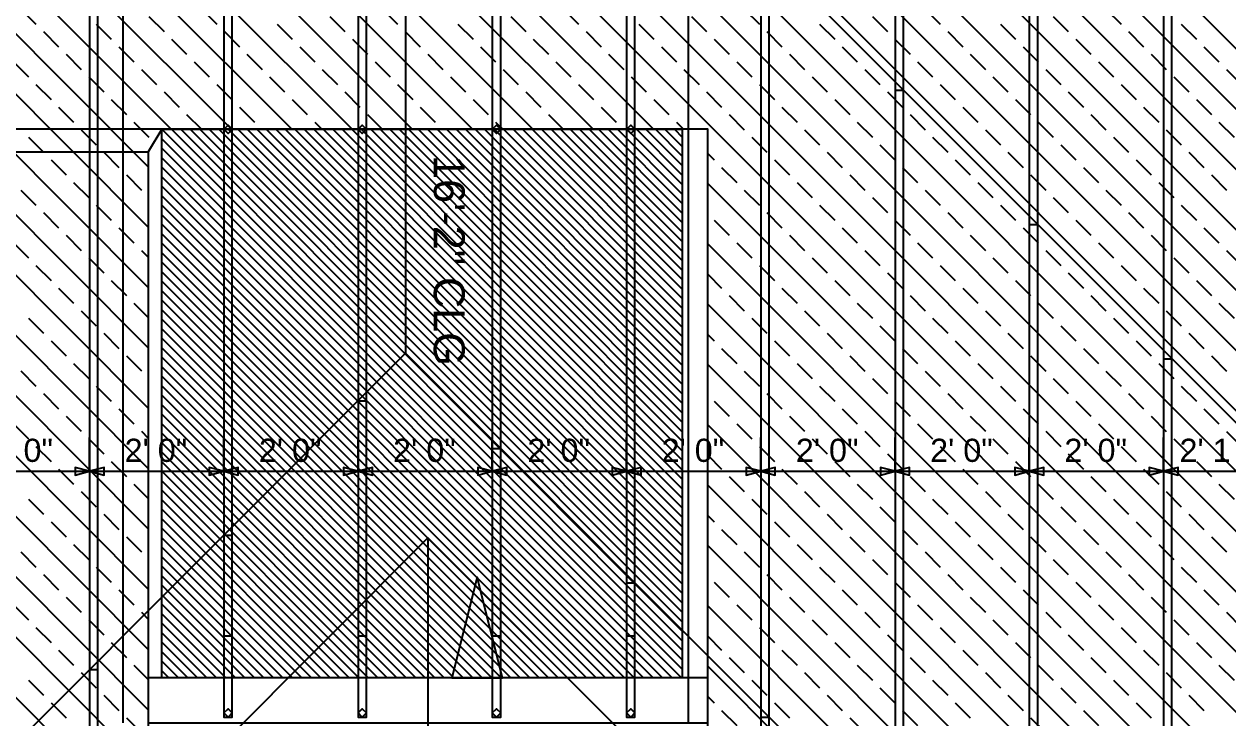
# Model space of a CAD drawing. Header units: inches. Extents: x -25328 to 8149, y -5530 to 4336.
# Drawn here: x 1346.8 to 1562.1, y 2677.9 to 2801.9 of the extents above; entities that cross this region are included whole.
import ezdxf

# ---------------------------------------------------------------- set-up
doc = ezdxf.new("R2010")
doc.units = ezdxf.units.IN
doc.header["$LTSCALE"] = 16
doc.header["$MEASUREMENT"] = 0
doc.layers.get('0').update_dxf_attribs({"linetype": 'CONTINUOUS'})
for name, color, linetype in [('1st_Floor_Objects_Dimensions', 7, 'CONTINUOUS'), ('1st_Floor_Objects_Non-Associativ', 7, 'CONTINUOUS'), ('1st_Floor_Objects_Planes', 7, 'CONTINUOUS'), ('1st_Floor_Objects_Roof_Framing', 40, 'CONTINUOUS'), ('1st_Floor_Objects_Roof_Truss', 40, 'CONTINUOUS'), ('1st_Floor_Objects_Walls', 7, 'CONTINUOUS')]:
    doc.layers.add(name, color=color, linetype=linetype)
doc.styles.add('ARIAL', font='arial.ttf', dxfattribs={"height": 13.333333})

msp = doc.modelspace()

# ---------------------------------------------------------------- linework, layer by layer
at = {"layer": '1st_Floor_Objects_Dimensions', "color": 7}
for p, q in [((1358.55624095, 2722.00337725), (1358.55624095, 2728.00337725)), ((1358.55624095, 2722.00337725), (1358.55624095, 2728.00337725)), ((1382.55624095, 2722.00337725), (1382.55624095, 2728.00337725)), ((1382.55624095, 2722.00337725), (1382.55624095, 2728.00337725)), ((1406.55624095, 2722.00337725), (1406.55624095, 2728.00337725)), ((1406.55624095, 2722.00337725), (1406.55624095, 2728.00337725)), ((1430.55624095, 2722.00337725), (1430.55624095, 2728.00337725)), ((1430.55624095, 2722.00337725), (1430.55624095, 2728.00337725)), ((1454.55624095, 2722.00337725), (1454.55624095, 2728.00337725)), ((1454.55624095, 2722.00337725), (1454.55624095, 2728.00337725)), ((1478.55624095, 2722.00337725), (1478.55624095, 2728.00337725)), ((1478.55624095, 2722.00337725), (1478.55624095, 2728.00337725)), ((1502.55624095, 2722.00337725), (1502.55624095, 2728.00337725)), ((1502.55624095, 2722.00337725), (1502.55624095, 2728.00337725)), ((1526.55624095, 2722.00337725), (1526.55624095, 2728.00337725)), ((1526.55624095, 2722.00337725), (1526.55624095, 2728.00337725)), ((1550.55626384, 2722.00337725), (1550.55626384, 2728.00337725)), ((1550.55626384, 2722.00337725), (1550.55626384, 2728.00337725)), ((1334.55619517, 2722.00337725), (1358.55624095, 2722.00337725)), ((1358.55624095, 2722.00337725), (1358.55624095, 2716.00337725)), ((1358.55624095, 2722.00337725), (1358.55624095, 2716.00337725)), ((1358.55624095, 2722.00337725), (1382.55624095, 2722.00337725)), ((1382.55624095, 2722.00337725), (1382.55624095, 2716.00337725)), ((1382.55624095, 2722.00337725), (1382.55624095, 2716.00337725)), ((1382.55624095, 2722.00337725), (1406.55624095, 2722.00337725)), ((1406.55624095, 2722.00337725), (1406.55624095, 2716.00337725)), ((1406.55624095, 2722.00337725), (1406.55624095, 2716.00337725)), ((1406.55624095, 2722.00337725), (1430.55624095, 2722.00337725)), ((1430.55624095, 2722.00337725), (1430.55624095, 2716.00337725)), ((1430.55624095, 2722.00337725), (1430.55624095, 2716.00337725)), ((1430.55624095, 2722.00337725), (1454.55624095, 2722.00337725)), ((1454.55624095, 2722.00337725), (1454.55624095, 2716.00337725)), ((1454.55624095, 2722.00337725), (1454.55624095, 2716.00337725)), ((1454.55624095, 2722.00337725), (1478.55624095, 2722.00337725)), ((1478.55624095, 2722.00337725), (1478.55624095, 2716.00337725)), ((1478.55624095, 2722.00337725), (1478.55624095, 2716.00337725)), ((1478.55624095, 2722.00337725), (1502.55624095, 2722.00337725)), ((1502.55624095, 2722.00337725), (1502.55624095, 2716.00337725)), ((1502.55624095, 2722.00337725), (1502.55624095, 2716.00337725)), ((1502.55624095, 2722.00337725), (1526.55624095, 2722.00337725)), ((1526.55624095, 2722.00337725), (1526.55624095, 2716.00337725)), ((1526.55624095, 2722.00337725), (1526.55624095, 2716.00337725)), ((1526.55624095, 2722.00337725), (1550.55626384, 2722.00337725)), ((1550.55626384, 2722.00337725), (1550.55626384, 2716.00337725)), ((1550.55626384, 2722.00337725), (1550.55626384, 2716.00337725)), ((1550.55626384, 2722.00337725), (1576.05626384, 2722.00337725))]:
    msp.add_line(p, q, dxfattribs=at)
for points in [[(1358.55624095, 2722.00337725), (1355.96433726, 2722.6978963), (1355.96433726, 2721.30885821), (1358.55624095, 2722.00337725)], [(1358.55624095, 2722.00337725), (1361.14814463, 2721.30885821), (1361.14814463, 2722.6978963), (1358.55624095, 2722.00337725)], [(1382.55624095, 2722.00337725), (1379.96433726, 2722.6978963), (1379.96433726, 2721.30885821), (1382.55624095, 2722.00337725)], [(1382.55624095, 2722.00337725), (1385.14814463, 2721.30885821), (1385.14814463, 2722.6978963), (1382.55624095, 2722.00337725)], [(1406.55624095, 2722.00337725), (1403.96433726, 2722.6978963), (1403.96433726, 2721.30885821), (1406.55624095, 2722.00337725)], [(1406.55624095, 2722.00337725), (1409.14814463, 2721.30885821), (1409.14814463, 2722.6978963), (1406.55624095, 2722.00337725)], [(1430.55624095, 2722.00337725), (1427.96433726, 2722.6978963), (1427.96433726, 2721.30885821), (1430.55624095, 2722.00337725)], [(1430.55624095, 2722.00337725), (1433.14814463, 2721.30885821), (1433.14814463, 2722.6978963), (1430.55624095, 2722.00337725)], [(1454.55624095, 2722.00337725), (1451.96433726, 2722.6978963), (1451.96433726, 2721.30885821), (1454.55624095, 2722.00337725)], [(1454.55624095, 2722.00337725), (1457.14814463, 2721.30885821), (1457.14814463, 2722.6978963), (1454.55624095, 2722.00337725)], [(1478.55624095, 2722.00337725), (1475.96433726, 2722.6978963), (1475.96433726, 2721.30885821), (1478.55624095, 2722.00337725)], [(1478.55624095, 2722.00337725), (1481.14814463, 2721.30885821), (1481.14814463, 2722.6978963), (1478.55624095, 2722.00337725)], [(1502.55624095, 2722.00337725), (1499.96433726, 2722.6978963), (1499.96433726, 2721.30885821), (1502.55624095, 2722.00337725)], [(1502.55624095, 2722.00337725), (1505.14814463, 2721.30885821), (1505.14814463, 2722.6978963), (1502.55624095, 2722.00337725)], [(1526.55624095, 2722.00337725), (1523.96433726, 2722.6978963), (1523.96433726, 2721.30885821), (1526.55624095, 2722.00337725)], [(1526.55624095, 2722.00337725), (1529.14814463, 2721.30885821), (1529.14814463, 2722.6978963), (1526.55624095, 2722.00337725)], [(1550.55626384, 2722.00337725), (1547.96436015, 2722.6978963), (1547.96436015, 2721.30885821), (1550.55626384, 2722.00337725)], [(1550.55626384, 2722.00337725), (1553.14816752, 2721.30885821), (1553.14816752, 2722.6978963), (1550.55626384, 2722.00337725)]]:
    msp.add_lwpolyline(points, close=True, dxfattribs=at).dxf.unprotected_set("ltscale", 0)
at = {"layer": '1st_Floor_Objects_Non-Associativ', "color": 7}
for p, q in [((1296.55608836, 2870.45503741), (1383.92518321, 2783.08598834)), ((1296.55608836, 2859.67886859), (1373.14896861, 2783.08598834)), ((1296.55608836, 2848.9024251), (1369.05628672, 2776.40227252)), ((1334.52048961, 2843.26707965), (1394.70158091, 2783.08598834)), ((1345.2967042, 2843.26707965), (1405.47779551, 2783.08598834)), ((1356.07310191, 2843.26707965), (1416.25419322, 2783.08598834)), ((1366.84931651, 2843.26707965), (1427.03040782, 2783.08598834)), ((1377.62571421, 2843.26707965), (1437.80675975, 2783.08598834)), ((1388.40192881, 2843.26707965), (1448.58302012, 2783.08598834)), ((1399.17832652, 2843.26707965), (1459.35937205, 2783.08598834)), ((1409.95454112, 2843.26707965), (1572.52546397, 2680.69615679)), ((1420.73093882, 2843.26707965), (1572.52548686, 2691.47250872)), ((1431.50715342, 2843.26707965), (1572.52546397, 2702.2487691)), ((1442.28350535, 2843.26707965), (1572.52548686, 2713.02512103)), ((1453.05976573, 2843.26707965), (1572.52548686, 2723.8013814)), ((1463.83616343, 2843.26707965), (1572.52548686, 2734.57773333)), ((1474.61237803, 2843.26707965), (1572.52546397, 2745.35399371)), ((1485.38877574, 2843.26707965), (1572.52546397, 2756.13039141)), ((1496.16503611, 2843.26707965), (1572.52546397, 2766.90660601)), ((1506.94134227, 2843.26707965), (1572.52546397, 2777.68300372)), ((1517.71764842, 2843.26707965), (1577.79945079, 2783.18527728)), ((1296.55613414, 2838.12625628), (1369.05628672, 2765.62605792)), ((1296.55613414, 2827.3498128), (1369.05628672, 2754.84966021)), ((1296.55613414, 2816.5735982), (1369.05628672, 2744.07344561)), ((1296.55613414, 2805.79720049), (1369.05628672, 2733.29704791)), ((1346.27892772, 2804.56783038), (1348.97300425, 2801.87375384)), ((1378.60802928, 2804.56764727), (1381.30210582, 2801.87357073)), ((1410.93713084, 2804.56746417), (1413.63120738, 2801.87338763)), ((1443.2662324, 2804.56728106), (1445.96030894, 2801.87320452)), ((1475.59533397, 2804.56709796), (1478.2894105, 2801.87302142)), ((1507.92443553, 2804.56691485), (1510.61851207, 2801.87283831)), ((1540.25349131, 2804.56673174), (1542.94756785, 2801.87265521)), ((1369.17869273, 2803.22058612), (1371.87276927, 2800.52650958)), ((1401.50779429, 2803.22040301), (1404.20187083, 2800.52632647)), ((1433.83689586, 2803.2202199), (1436.53097239, 2800.52614337)), ((1466.16599742, 2803.2200368), (1468.86007396, 2800.52596026)), ((1498.49509898, 2803.21985369), (1501.18917552, 2800.52577716)), ((1530.82420054, 2803.21976214), (1533.51827708, 2800.5256856)), ((1350.32006541, 2800.52669268), (1353.01414195, 2797.83261614)), ((1359.74935618, 2801.87370806), (1362.44343272, 2799.17963153)), ((1382.64916697, 2800.52650958), (1385.34324351, 2797.83243304)), ((1392.07845774, 2801.87352496), (1394.77253428, 2799.17944842)), ((1414.97826854, 2800.52632647), (1417.67234507, 2797.83224993)), ((1424.40755931, 2801.87334185), (1427.10163585, 2799.17926531)), ((1447.3073701, 2800.52614337), (1450.00144664, 2797.83206683)), ((1456.73666087, 2801.87315875), (1459.43073741, 2799.17908221)), ((1479.63647166, 2800.52596026), (1482.3305482, 2797.83188372)), ((1489.06576243, 2801.87297564), (1491.75983897, 2799.1788991)), ((1511.96557322, 2800.52577716), (1514.65964976, 2797.83170062)), ((1521.39486399, 2801.87279254), (1524.08894053, 2799.178716)), ((1544.29460612, 2800.52559405), (1546.98868266, 2797.83151751)), ((1553.72389689, 2801.87260943), (1556.41797343, 2799.17853289)), ((1363.79049388, 2797.83257037), (1366.48457042, 2795.13849383)), ((1373.21983043, 2799.17944842), (1375.91390696, 2796.48537188)), ((1396.11959544, 2797.83238726), (1398.81367198, 2795.13831072)), ((1405.54893199, 2799.17926531), (1408.24300853, 2796.48518878)), ((1428.448697, 2797.83220416), (1431.14277354, 2795.13812762)), ((1437.87803355, 2799.17908221), (1440.57211009, 2796.48500567)), ((1460.77779857, 2797.83202105), (1463.4718751, 2795.13794451)), ((1470.20713511, 2799.1788991), (1472.90121165, 2796.48482257)), ((1493.10690013, 2797.83183795), (1495.80097667, 2795.13776141)), ((1502.53623668, 2799.178716), (1505.23031321, 2796.48463946)), ((1525.43600169, 2797.83165484), (1528.13007823, 2795.1375783)), ((1534.86533824, 2799.17862445), (1537.55941478, 2796.48454791)), ((1557.7650117, 2797.83147174), (1560.45908824, 2795.1373952)), ((1354.36120311, 2796.48555499), (1357.05527964, 2793.79147845)), ((1386.69030467, 2796.48537188), (1389.38438121, 2793.79129534)), ((1419.01940623, 2796.48518878), (1421.71348277, 2793.79111224)), ((1451.34850779, 2796.48500567), (1454.04258433, 2793.79092913)), ((1483.67760936, 2796.48482257), (1486.37168589, 2793.79074603)), ((1516.00671092, 2796.48463946), (1518.70078746, 2793.79056292)), ((1548.33572093, 2796.48445635), (1551.02979747, 2793.79037982)), ((1344.93186656, 2795.13849383), (1347.6259431, 2792.44441729)), ((1367.83163157, 2793.79143267), (1370.52570811, 2791.09735613)), ((1377.26096812, 2795.13831072), (1379.95504466, 2792.44423419)), ((1400.16073314, 2793.79124957), (1402.85480967, 2791.09717303)), ((1409.59006968, 2795.13812762), (1412.28414622, 2792.44405108)), ((1432.4898347, 2793.79106646), (1435.18391124, 2791.09698992)), ((1441.91917125, 2795.13794451), (1444.61324778, 2792.44386798)), ((1464.81893626, 2793.79088336), (1467.5130128, 2791.09680682)), ((1474.24827281, 2795.13776141), (1476.94234935, 2792.44368487)), ((1497.14803782, 2793.79070025), (1499.84211436, 2791.09662371)), ((1506.57737437, 2795.1375783), (1509.27145091, 2792.44350176)), ((1529.47713939, 2793.79051715), (1532.17121592, 2791.09644061)), ((1538.90647593, 2795.13748675), (1541.60055247, 2792.44341021)), ((1561.80612651, 2793.79033404), (1564.50020305, 2791.0962575)), ((1358.4023408, 2792.44441729), (1361.09641734, 2789.75034075)), ((1390.73144236, 2792.44423419), (1393.4255189, 2789.75015765)), ((1423.06054393, 2792.44405108), (1425.75462046, 2789.74997454)), ((1455.38964549, 2792.44386798), (1458.08372203, 2789.74979144)), ((1487.71874705, 2792.44368487), (1490.41282359, 2789.74960833)), ((1520.04784861, 2792.44350176), (1522.74192515, 2789.74942523)), ((1552.37683574, 2792.44331866), (1555.07091227, 2789.74924212)), ((1348.97300425, 2791.09735613), (1351.66708079, 2788.4032796)), ((1371.87276927, 2789.75029498), (1374.56684581, 2787.05621844)), ((1381.30210582, 2791.09717303), (1383.99618235, 2788.40309649)), ((1404.20187083, 2789.75011187), (1406.89594737, 2787.05603533)), ((1413.63120738, 2791.09698992), (1416.32528392, 2788.40291339)), ((1436.53097239, 2789.74992877), (1439.22504893, 2787.05585223)), ((1445.96030894, 2791.09680682), (1448.65438548, 2788.40273028)), ((1468.86007396, 2789.74974566), (1471.55415049, 2787.05566912)), ((1478.2894105, 2791.09662371), (1480.98348704, 2788.40254717)), ((1501.18917552, 2789.74956256), (1503.88325206, 2787.05548602)), ((1510.61851207, 2791.09644061), (1513.3125886, 2788.40236407)), ((1533.51827708, 2789.74937945), (1536.21235362, 2787.05530291)), ((1542.94759074, 2791.09634905), (1545.64166728, 2788.40227252)), ((1353.01414195, 2787.05621844), (1355.70821849, 2784.3621419)), ((1362.4434785, 2788.4032796), (1365.13755503, 2785.70920306)), ((1385.34324351, 2787.05603533), (1388.03732005, 2784.3619588)), ((1394.77258006, 2788.40309649), (1397.4666566, 2785.70901995)), ((1417.67234507, 2787.05585223), (1420.36642161, 2784.36177569)), ((1427.10168162, 2788.40291339), (1429.79575816, 2785.70883685)), ((1450.00144664, 2787.05566912), (1452.69552317, 2784.36159258)), ((1459.43078318, 2788.40273028), (1462.12485972, 2785.70865374)), ((1482.3305482, 2787.05548602), (1485.02462474, 2784.36140948)), ((1491.75988475, 2788.40254717), (1494.45396128, 2785.70847064)), ((1514.65964976, 2787.05530291), (1517.3537263, 2784.36122637)), ((1524.08898631, 2788.40236407), (1526.78306285, 2785.70828753)), ((1546.98870555, 2787.05521136), (1549.68278209, 2784.36113482)), ((1556.41795054, 2788.40218096), (1559.11202708, 2785.70810443)), ((1375.91390696, 2785.70915728), (1378.53707591, 2783.08598834)), ((1408.24300853, 2785.70897418), (1410.86599437, 2783.08598834)), ((1440.57211009, 2785.70879107), (1443.19491282, 2783.08598834)), ((1472.90121165, 2785.70860797), (1475.59528819, 2783.01453143)), ((1505.23031321, 2785.70842486), (1507.92438975, 2783.01434832)), ((1537.55941478, 2785.70824175), (1540.25349131, 2783.01416522)), ((1357.05527964, 2783.01508074), (1359.74935618, 2780.32100421)), ((1366.48461619, 2784.3621419), (1369.17869273, 2781.66806536)), ((1371.47936717, 2783.08397418), (1464.52221385, 2690.0411275)), ((1373.17437449, 2783.08598834), (1464.52221385, 2691.73814898)), ((1374.87139598, 2783.08598834), (1464.52221385, 2693.43517047)), ((1376.56841746, 2783.08598834), (1464.52221385, 2695.13219195)), ((1378.26543895, 2783.08598834), (1464.52221385, 2696.82921343)), ((1379.96246043, 2783.08598834), (1464.52221385, 2698.52623492)), ((1381.65948191, 2783.08598834), (1464.52221385, 2700.2232564)), ((1383.3565034, 2783.08598834), (1464.52221385, 2701.92027789)), ((1385.05352488, 2783.08598834), (1464.52221385, 2703.61729937)), ((1386.75054637, 2783.08598834), (1464.52221385, 2705.31432086)), ((1388.44756785, 2783.08598834), (1464.52221385, 2707.01134234)), ((1390.14458934, 2783.08598834), (1464.52221385, 2708.70836382)), ((1391.84161082, 2783.08598834), (1464.52221385, 2710.40538531)), ((1393.53863231, 2783.08598834), (1464.52221385, 2712.10240679)), ((1395.23565379, 2783.08598834), (1464.52221385, 2713.79942828)), ((1396.93267527, 2783.08598834), (1464.52221385, 2715.49644976)), ((1398.62969676, 2783.08598834), (1464.52221385, 2717.19347125)), ((1398.81371775, 2784.3619588), (1400.08968821, 2783.08598834)), ((1400.32671824, 2783.08598834), (1464.52221385, 2718.89049273)), ((1402.02373973, 2783.08598834), (1464.52221385, 2720.58751422)), ((1403.72076121, 2783.08598834), (1464.52221385, 2722.2845357)), ((1405.4177827, 2783.08598834), (1464.52221385, 2723.98155718)), ((1407.11480418, 2783.08598834), (1464.52221385, 2725.67857867)), ((1408.81182566, 2783.08598834), (1464.52221385, 2727.37560015)), ((1410.50884715, 2783.08598834), (1464.52221385, 2729.07262164)), ((1412.20586863, 2783.08598834), (1464.52221385, 2730.76964312)), ((1413.90289012, 2783.08598834), (1464.52221385, 2732.46666461)), ((1415.5999116, 2783.08598834), (1464.52221385, 2734.16368609)), ((1417.29693309, 2783.08598834), (1464.52221385, 2735.86070757)), ((1418.99395457, 2783.08598834), (1464.52221385, 2737.55772906)), ((1420.69097606, 2783.08598834), (1464.52221385, 2739.25475054)), ((1422.38799754, 2783.08598834), (1464.52221385, 2740.95177203)), ((1424.08501902, 2783.08598834), (1464.52221385, 2742.64879351)), ((1425.78204051, 2783.08598834), (1464.52221385, 2744.345815)), ((1427.47906199, 2783.08598834), (1464.52221385, 2746.04283648)), ((1429.17608348, 2783.08598834), (1464.52221385, 2747.73985797)), ((1430.87310496, 2783.08598834), (1464.52221385, 2749.43687945)), ((1431.14281932, 2784.36177569), (1432.41860667, 2783.08598834)), ((1432.57012645, 2783.08598834), (1464.52221385, 2751.13390093)), ((1434.26714793, 2783.08598834), (1464.52221385, 2752.83092242)), ((1435.96416941, 2783.08598834), (1464.52221385, 2754.5279439)), ((1437.6611909, 2783.08598834), (1464.52221385, 2756.22496539)), ((1439.35821238, 2783.08598834), (1464.52221385, 2757.92198687)), ((1441.05523387, 2783.08598834), (1464.52221385, 2759.61900836)), ((1442.75225535, 2783.08598834), (1464.52221385, 2761.31602984)), ((1444.44927684, 2783.08598834), (1464.52221385, 2763.01305132)), ((1446.14629832, 2783.08598834), (1464.52221385, 2764.71007281)), ((1447.84331981, 2783.08598834), (1464.52221385, 2766.40709429)), ((1449.54034129, 2783.08598834), (1464.52221385, 2768.10411578)), ((1451.23736277, 2783.08598834), (1464.52221385, 2769.80113726)), ((1452.93438426, 2783.08598834), (1464.52221385, 2771.49815875)), ((1454.63140574, 2783.08598834), (1464.52221385, 2773.19518023)), ((1456.32842723, 2783.08598834), (1464.52221385, 2774.89220172)), ((1458.02544871, 2783.08598834), (1464.52221385, 2776.5892232)), ((1459.7224702, 2783.08598834), (1464.52221385, 2778.28624468)), ((1461.41949168, 2783.08598834), (1464.52221385, 2779.98326617)), ((1463.11651316, 2783.08598834), (1464.52221385, 2781.68028765)), ((1463.47192088, 2784.36159258), (1464.74752513, 2783.08598834)), ((1486.37168589, 2783.01434832), (1489.06576243, 2780.32027178)), ((1495.80102244, 2784.36140948), (1498.49509898, 2781.66733294)), ((1518.70078746, 2783.01416522), (1521.39486399, 2780.32008868)), ((1528.130124, 2784.36122637), (1530.82420054, 2781.66714984)), ((1551.02982035, 2783.01407366), (1553.72389689, 2780.31999713)), ((1560.45906535, 2784.36104327), (1563.15314189, 2781.66696673)), ((1347.6259431, 2781.66820269), (1350.32001963, 2778.97412615)), ((1371.47936717, 2781.38695269), (1464.52221385, 2688.34410601)), ((1476.94234935, 2781.66747027), (1479.63642588, 2778.97339373)), ((1509.27145091, 2781.66728716), (1511.96552745, 2778.97321063)), ((1541.60055247, 2781.66710406), (1544.29462901, 2778.97302752)), ((1361.09641734, 2778.97394305), (1363.79049388, 2776.27986651)), ((1371.47936717, 2779.68993121), (1464.52221385, 2686.64708453)), ((1469.05631724, 2778.77719622), (1470.20713511, 2777.62637835)), ((1490.41282359, 2778.97321063), (1493.10690013, 2776.27913409)), ((1499.84216014, 2780.32027178), (1502.53623668, 2777.62619525)), ((1522.74192515, 2778.97302752), (1525.43600169, 2776.27895098)), ((1532.1712617, 2780.32008868), (1534.86533824, 2777.62601214)), ((1555.07093516, 2778.97293597), (1557.7650117, 2776.27885943)), ((1351.66708079, 2777.627065), (1354.36115733, 2774.93298846)), ((1371.47936717, 2777.99290972), (1464.38644114, 2685.08583575)), ((1371.47936717, 2776.29588824), (1462.68941966, 2685.08583575)), ((1471.55419627, 2776.27931719), (1474.24827281, 2773.58524066)), ((1480.98348704, 2777.62633257), (1483.67756358, 2774.93225604)), ((1503.88329783, 2776.27913409), (1506.57737437, 2773.58505755)), ((1513.3125886, 2777.62614947), (1516.00666514, 2774.93207293)), ((1536.2123994, 2776.27895098), (1538.90647593, 2773.58487445)), ((1545.64166728, 2777.62596636), (1548.33574382, 2774.93188983)), ((1365.13755503, 2774.93280535), (1367.83163157, 2772.23872882)), ((1371.47936717, 2774.59886675), (1460.99239817, 2685.08583575)), ((1494.45396128, 2774.93207293), (1497.14803782, 2772.23799639)), ((1526.78306285, 2774.93188983), (1529.47713939, 2772.23781329)), ((1559.11204997, 2774.93179827), (1561.80612651, 2772.23772174)), ((1346.27892772, 2772.23891192), (1348.97300425, 2769.54483538)), ((1355.70821849, 2773.5859273), (1358.40229502, 2770.89185076)), ((1371.47936717, 2772.90184527), (1459.29537669, 2685.08583575)), ((1469.05631724, 2773.38908892), (1572.52548686, 2669.91989642)), ((1475.59533397, 2772.2381795), (1478.2894105, 2769.54410296)), ((1485.02462474, 2773.58519488), (1487.71870127, 2770.89111834)), ((1507.92443553, 2772.23799639), (1510.61851207, 2769.54391986)), ((1517.3537263, 2773.58501177), (1520.04780284, 2770.89093524)), ((1540.25353709, 2772.23781329), (1542.94761363, 2769.54373675)), ((1549.68278209, 2773.58482867), (1552.37685862, 2770.89075213)), ((1371.47936717, 2771.20482379), (1457.59835521, 2685.08583575)), ((1498.49509898, 2770.89093524), (1501.18917552, 2768.1968587)), ((1530.82420054, 2770.89075213), (1533.51827708, 2768.19667559)), ((1350.32006541, 2768.19777423), (1353.01414195, 2765.50369769)), ((1359.74935618, 2769.54478961), (1362.44343272, 2766.85071307)), ((1371.47936717, 2769.5078023), (1455.90133372, 2685.08583575)), ((1371.47936717, 2767.81078082), (1454.20431224, 2685.08583575)), ((1479.63647166, 2768.1970418), (1482.3305482, 2765.50296527)), ((1489.06576243, 2769.54405718), (1491.75983897, 2766.84998065)), ((1511.96557322, 2768.1968587), (1514.65964976, 2765.50278216)), ((1521.39486399, 2769.54387408), (1524.08894053, 2766.84979754)), ((1544.2946519, 2768.19667559), (1546.98872844, 2765.50259905)), ((1553.72389689, 2769.54369097), (1556.41797343, 2766.84961444)), ((1363.79049388, 2765.50365191), (1366.48457042, 2762.80957537)), ((1371.47936717, 2766.11375933), (1452.50729075, 2685.08583575)), ((1470.20713511, 2766.84998065), (1472.90121165, 2764.15590411)), ((1493.10690013, 2765.50291949), (1495.80097667, 2762.80884295)), ((1502.53623668, 2766.84979754), (1505.23031321, 2764.155721)), ((1525.43600169, 2765.50273638), (1528.13007823, 2762.80865985)), ((1534.86533824, 2766.84961444), (1537.55941478, 2764.1555379)), ((1557.7650117, 2765.50255328), (1560.45908824, 2762.80847674)), ((1354.36120311, 2764.15663653), (1357.05527964, 2761.46255999)), ((1371.47936717, 2764.41673785), (1450.81026927, 2685.08583575)), ((1483.67760936, 2764.15590411), (1486.37168589, 2761.46182757)), ((1516.00671092, 2764.155721), (1518.70078746, 2761.46164446)), ((1548.3357667, 2764.1555379), (1551.02984324, 2761.46146136)), ((1344.93186656, 2762.80966693), (1347.6259431, 2760.11559039)), ((1367.83163157, 2761.46251422), (1369.05628672, 2760.23785906)), ((1371.47936717, 2762.71971636), (1449.11324778, 2685.08583575)), ((1469.05627147, 2762.61269122), (1572.52546397, 2659.14359027)), ((1474.24827281, 2762.80884295), (1476.94234935, 2760.11476641)), ((1497.14803782, 2761.46178179), (1499.84211436, 2758.76770526)), ((1506.57737437, 2762.80865985), (1509.27145091, 2760.11458331)), ((1529.47713939, 2761.46159869), (1532.17121592, 2758.76752215)), ((1538.90647593, 2762.80847674), (1541.60055247, 2760.1144002)), ((1561.80612651, 2761.46141558), (1564.50020305, 2758.76733904)), ((1358.4023408, 2760.11549883), (1361.09641734, 2757.4214223)), ((1371.47936717, 2761.02269488), (1447.4162263, 2685.08583575)), ((1371.47936717, 2759.3256734), (1445.71920482, 2685.08583575)), ((1487.71874705, 2760.11476641), (1490.41282359, 2757.42068987)), ((1520.04784861, 2760.11458331), (1522.74192515, 2757.42050677)), ((1552.37688151, 2760.1144002), (1555.07095805, 2757.42032366)), ((1348.97300425, 2758.76852923), (1351.66708079, 2756.07445269)), ((1371.47936717, 2757.62865191), (1444.02218333, 2685.08583575)), ((1469.05631724, 2757.22458392), (1471.55415049, 2754.72675067)), ((1478.2894105, 2758.76770526), (1480.98348704, 2756.07362872)), ((1501.18917552, 2757.4206441), (1503.88325206, 2754.72656756)), ((1510.61851207, 2758.76752215), (1513.3125886, 2756.07344561)), ((1533.51827708, 2757.42046099), (1536.21235362, 2754.72638445)), ((1542.94759074, 2758.76733904), (1545.64166728, 2756.07326251)), ((1353.01414195, 2754.72739153), (1355.70821849, 2752.033315)), ((1362.4434785, 2756.07436114), (1365.13755503, 2753.3802846)), ((1371.47936717, 2755.93163043), (1442.32511607, 2685.08588153)), ((1482.3305482, 2754.72656756), (1485.02462474, 2752.03249102)), ((1491.75988475, 2756.07362872), (1494.45396128, 2753.37955218)), ((1514.65964976, 2754.72638445), (1517.3537263, 2752.03230792)), ((1524.08898631, 2756.07344561), (1526.78306285, 2753.37936907)), ((1546.98870555, 2754.72620135), (1549.68278209, 2752.03212481)), ((1556.41799632, 2756.07326251), (1559.11207286, 2753.37918597)), ((1371.47936717, 2754.23460894), (1440.62814036, 2685.08583575)), ((1371.47936717, 2752.53758746), (1438.9310731, 2685.08588153)), ((1472.90121165, 2753.37968951), (1475.59528819, 2750.68561297)), ((1505.23031321, 2753.3795064), (1507.92438975, 2750.68542987)), ((1537.55941478, 2753.3793233), (1540.25349131, 2750.68524676)), ((1357.05527964, 2750.68625384), (1359.74935618, 2747.9921773)), ((1366.48461619, 2752.03322344), (1369.05628672, 2749.46155291)), ((1371.47936717, 2750.84056597), (1437.23405162, 2685.08588153)), ((1469.05631724, 2751.83647662), (1572.52548686, 2648.36728411)), ((1486.37168589, 2750.68542987), (1489.06576243, 2747.99135333)), ((1495.80102244, 2752.03249102), (1498.49509898, 2749.33841448)), ((1518.70078746, 2750.68524676), (1521.39486399, 2747.99117022)), ((1528.130124, 2752.03230792), (1530.82420054, 2749.33823138)), ((1551.02982035, 2750.68506365), (1553.72389689, 2747.99098712)), ((1560.45911113, 2752.03212481), (1563.15318766, 2749.33804827)), ((1347.6259431, 2749.33928424), (1350.32001963, 2746.6452077)), ((1371.47936717, 2749.14354449), (1435.53703013, 2685.08588153)), ((1476.94234935, 2749.33855181), (1479.63642588, 2746.64447528)), ((1509.27145091, 2749.33836871), (1511.96552745, 2746.64429217)), ((1541.60055247, 2749.3381856), (1544.29462901, 2746.64410906)), ((1344.99856273, 2746.57855731), (1369.05628672, 2722.52083331)), ((1361.09641734, 2746.64511614), (1363.79049388, 2743.95103961)), ((1371.47936717, 2747.446523), (1433.84005442, 2685.08583575)), ((1469.05631724, 2746.44827777), (1470.20713511, 2745.29745989)), ((1490.41282359, 2746.64429217), (1493.10690013, 2743.95021563)), ((1499.84216014, 2747.99135333), (1502.53623668, 2745.29727679)), ((1522.74192515, 2746.64410906), (1525.43600169, 2743.95003253)), ((1532.1712617, 2747.99117022), (1534.86533824, 2745.29709368)), ((1555.07093516, 2746.64392596), (1557.7650117, 2743.94984942)), ((1351.66708079, 2745.29814654), (1354.36115733, 2742.60407)), ((1371.47936717, 2745.74950152), (1432.14298716, 2685.08588153)), ((1371.47936717, 2744.05248004), (1430.44596568, 2685.08588153)), ((1471.55419627, 2743.95039874), (1474.24827281, 2741.2563222)), ((1480.98348704, 2745.29741412), (1483.67756358, 2742.60333758)), ((1503.88329783, 2743.95021563), (1506.57737437, 2741.25613909)), ((1513.3125886, 2745.29723101), (1516.00666514, 2742.60315447)), ((1536.2123994, 2743.95003253), (1538.90647593, 2741.25595599)), ((1545.64166728, 2745.29704791), (1548.33574382, 2742.60297137)), ((1365.13755503, 2742.60397845), (1367.83163157, 2739.90990191)), ((1371.47936717, 2742.35545855), (1428.74894419, 2685.08588153)), ((1494.45396128, 2742.60315447), (1497.14803782, 2739.90907794)), ((1526.78306285, 2742.60297137), (1529.47713939, 2739.90889483)), ((1559.11204997, 2742.60278826), (1561.80612651, 2739.90871173)), ((1346.27892772, 2739.90999346), (1348.97300425, 2737.21591693)), ((1355.70821849, 2741.25700884), (1358.40229502, 2738.56293231)), ((1371.47936717, 2740.65843707), (1427.05192271, 2685.08588153)), ((1469.05631724, 2741.06007891), (1572.52546397, 2637.59093218)), ((1475.59533397, 2739.90926104), (1478.2894105, 2737.2151845)), ((1485.02462474, 2741.25627642), (1487.71870127, 2738.56219988)), ((1507.92443553, 2739.90907794), (1510.61851207, 2737.2150014)), ((1517.3537263, 2741.25609332), (1520.04780284, 2738.56201678)), ((1540.25353709, 2739.90889483), (1542.94761363, 2737.21481829)), ((1549.68278209, 2741.25591021), (1552.37685862, 2738.56183367)), ((1371.47936717, 2738.96141558), (1425.35490123, 2685.08588153)), ((1498.49509898, 2738.56201678), (1501.18917552, 2735.86794024)), ((1530.82420054, 2738.56183367), (1533.51827708, 2735.86775714)), ((1344.99856273, 2735.8021596), (1369.05628672, 2711.7444356)), ((1350.32006541, 2735.86885577), (1353.01414195, 2733.17477923)), ((1359.74935618, 2737.21587115), (1362.44343272, 2734.52179461)), ((1371.47936717, 2737.2643941), (1423.65787974, 2685.08588153)), ((1371.47936717, 2735.56737261), (1421.96085826, 2685.08588153)), ((1479.63647166, 2735.86812335), (1482.3305482, 2733.17404681)), ((1489.06576243, 2737.21513873), (1491.75983897, 2734.52106219)), ((1511.96557322, 2735.86794024), (1514.65964976, 2733.1738637)), ((1521.39486399, 2737.21495562), (1524.08894053, 2734.52087908)), ((1544.2946519, 2735.86775714), (1546.98872844, 2733.1736806)), ((1553.72389689, 2737.21477252), (1556.41797343, 2734.52069598)), ((1363.79049388, 2733.17473345), (1366.48457042, 2730.48065692)), ((1371.47936717, 2733.87035113), (1420.26383677, 2685.08588153)), ((1470.20713511, 2734.52106219), (1472.90121165, 2731.82698565)), ((1493.10690013, 2733.17400103), (1495.80097667, 2730.47992449)), ((1502.53623668, 2734.52087908), (1505.23031321, 2731.82680255)), ((1525.43600169, 2733.17381793), (1528.13007823, 2730.47974139)), ((1534.86533824, 2734.52069598), (1537.55941478, 2731.82661944)), ((1557.7650117, 2733.17363482), (1560.45908824, 2730.47955828)), ((1354.36120311, 2731.82771807), (1357.05527964, 2729.13364153)), ((1371.47936717, 2732.17332965), (1418.56681529, 2685.08588153)), ((1483.67760936, 2731.82698565), (1486.37168589, 2729.13290911)), ((1516.00671092, 2731.82680255), (1518.70078746, 2729.13272601)), ((1548.3357667, 2731.82661944), (1551.02984324, 2729.1325429)), ((1344.99856273, 2730.4140523), (1347.6259431, 2727.78667193)), ((1367.83163157, 2729.13359576), (1369.05628672, 2727.90894061)), ((1371.47936717, 2730.47630816), (1416.8697938, 2685.08588153)), ((1469.05631724, 2730.28386431), (1562.25423137, 2637.0859273)), ((1474.24827281, 2730.47992449), (1476.94234935, 2727.78584796)), ((1497.14803782, 2729.13286334), (1499.84211436, 2726.4387868)), ((1506.57737437, 2730.47974139), (1509.27145091, 2727.78566485)), ((1529.47713939, 2729.13268023), (1532.17121592, 2726.43860369)), ((1538.90647593, 2730.47955828), (1541.60055247, 2727.78548174)), ((1561.80612651, 2729.13249713), (1564.50020305, 2726.43842059)), ((1358.4023408, 2727.78658038), (1361.09641734, 2725.09250384)), ((1371.47936717, 2728.77928668), (1415.17277232, 2685.08588153)), ((1371.47936717, 2727.08226519), (1413.47575084, 2685.08588153)), ((1487.71874705, 2727.78584796), (1490.41282359, 2725.09177142)), ((1520.04784861, 2727.78566485), (1522.74192515, 2725.09158831)), ((1552.37688151, 2727.78548174), (1555.07095805, 2725.09140521)), ((1344.99856273, 2725.025945), (1369.05628672, 2700.968221)), ((1348.97300425, 2726.43961077), (1351.66708079, 2723.74553424)), ((1371.47936717, 2725.38524371), (1411.77872935, 2685.08588153)), ((1469.05631724, 2724.89566546), (1471.55415049, 2722.39783221)), ((1478.2894105, 2726.4387868), (1480.98348704, 2723.74471026)), ((1501.18917552, 2725.09172564), (1503.88325206, 2722.3976491)), ((1510.61851207, 2726.43860369), (1513.3125886, 2723.74452716)), ((1533.51827708, 2725.09154254), (1536.21235362, 2722.397466)), ((1542.94759074, 2726.43842059), (1545.64166728, 2723.74434405)), ((1362.4434785, 2723.74544268), (1365.13755503, 2721.05136614)), ((1371.47936717, 2723.68822222), (1410.08170787, 2685.08588153)), ((1491.75988475, 2723.74471026), (1494.45396128, 2721.05063372)), ((1524.08898631, 2723.74452716), (1526.78306285, 2721.05045062)), ((1556.41799632, 2723.74434405), (1559.11207286, 2721.05026751)), ((1353.01414195, 2722.39847308), (1355.70821849, 2719.70439654)), ((1371.47936717, 2721.99120074), (1408.38468638, 2685.08588153)), ((1371.47936717, 2720.29417925), (1406.6876649, 2685.08588153)), ((1472.90121165, 2721.05077105), (1475.59528819, 2718.35669451)), ((1482.3305482, 2722.3976491), (1485.02462474, 2719.70357257)), ((1505.23031321, 2721.05058795), (1507.92438975, 2718.35651141)), ((1514.65964976, 2722.397466), (1517.3537263, 2719.70338946)), ((1537.55941478, 2721.05040484), (1540.25349131, 2718.3563283)), ((1546.98870555, 2722.39728289), (1549.68278209, 2719.70320635)), ((1357.05527964, 2718.35733538), (1359.74935618, 2715.66325884)), ((1366.48461619, 2719.70430499), (1369.05628672, 2717.13263445)), ((1371.47936717, 2718.59715777), (1404.99064341, 2685.08588153)), ((1469.05627147, 2719.50746661), (1551.47785655, 2637.08597308)), ((1486.37168589, 2718.35651141), (1489.06576243, 2715.66243487)), ((1495.80102244, 2719.70357257), (1498.49509898, 2717.00949603)), ((1518.70078746, 2718.3563283), (1521.39486399, 2715.66225176)), ((1528.130124, 2719.70338946), (1530.82420054, 2717.00931292)), ((1551.02982035, 2718.3561452), (1553.72389689, 2715.66206866)), ((1560.45911113, 2719.70320635), (1563.15318766, 2717.00912982)), ((1347.6259431, 2717.01036578), (1350.32001963, 2714.31628924)), ((1371.47936717, 2716.90013629), (1403.29362193, 2685.08588153)), ((1476.94234935, 2717.00963336), (1479.63642588, 2714.31555682)), ((1509.27145091, 2717.00945025), (1511.96552745, 2714.31537371)), ((1541.60055247, 2717.00926715), (1544.29462901, 2714.31519061)), ((1344.99856273, 2714.24959307), (1369.05628672, 2690.19186907)), ((1361.09641734, 2714.31619769), (1363.79049388, 2711.62212115)), ((1371.47936717, 2715.2031148), (1401.59660044, 2685.08588153)), ((1469.05631724, 2714.11935931), (1470.20713511, 2712.96854144)), ((1490.41282359, 2714.31537371), (1493.10690013, 2711.62129717)), ((1499.84216014, 2715.66243487), (1502.53623668, 2712.96835833)), ((1522.74192515, 2714.31519061), (1525.43600169, 2711.62111407)), ((1532.1712617, 2715.66225176), (1534.86533824, 2712.96817523)), ((1555.07093516, 2714.3150075), (1557.7650117, 2711.62093096)), ((1351.66708079, 2712.96922808), (1354.36115733, 2710.27515154)), ((1371.47936717, 2713.50609332), (1399.89957896, 2685.08588153)), ((1371.47936717, 2711.80907183), (1398.20255748, 2685.08588153)), ((1480.98348704, 2712.96849566), (1483.67756358, 2710.27441912)), ((1513.3125886, 2712.96831256), (1516.00666514, 2710.27423602)), ((1545.64166728, 2712.96812945), (1548.33574382, 2710.27405291)), ((1365.13755503, 2710.27505999), (1367.83163157, 2707.58098345)), ((1371.47936717, 2710.11205035), (1396.50553599, 2685.08588153)), ((1471.55419627, 2711.62148028), (1474.24827281, 2708.92740374)), ((1494.45396128, 2710.27423602), (1497.14803782, 2707.58015948)), ((1503.88329783, 2711.62129717), (1506.57737437, 2708.92722064)), ((1526.78306285, 2710.27405291), (1529.47713939, 2707.57997637)), ((1536.2123994, 2711.62111407), (1538.90647593, 2708.92703753)), ((1559.11204997, 2710.27386981), (1561.80612651, 2707.57979327)), ((1346.27892772, 2707.58107501), (1348.97300425, 2704.88699847)), ((1355.70821849, 2708.92809039), (1358.40229502, 2706.23401385)), ((1371.47936717, 2708.41502886), (1394.80846873, 2685.0859273)), ((1469.05631724, 2708.73125201), (1540.70159617, 2637.0859273)), ((1475.59533397, 2707.58034258), (1478.2894105, 2704.88626605)), ((1485.02462474, 2708.92735797), (1487.71870127, 2706.23328143)), ((1507.92443553, 2707.58015948), (1510.61851207, 2704.88608294)), ((1517.3537263, 2708.92717486), (1520.04780284, 2706.23309832)), ((1540.25353709, 2707.57997637), (1542.94761363, 2704.88589984)), ((1549.68278209, 2708.92699175), (1552.37685862, 2706.23291522)), ((1371.47936717, 2706.71800738), (1393.11144725, 2685.0859273)), ((1498.49509898, 2706.23309832), (1501.18917552, 2703.53902178)), ((1530.82420054, 2706.23291522), (1533.51827708, 2703.53883868)), ((1344.99856273, 2703.4733327), (1369.05628672, 2679.4156087)), ((1350.32006541, 2703.53993731), (1353.01414195, 2700.84586077)), ((1359.74935618, 2704.88695269), (1362.44343272, 2702.19287615)), ((1371.47936717, 2705.0209859), (1391.41442576, 2685.0859273)), ((1371.47936717, 2703.32396441), (1389.71740428, 2685.0859273)), ((1479.63647166, 2703.53920489), (1482.3305482, 2700.84512835)), ((1489.06576243, 2704.88622027), (1491.75983897, 2702.19214373)), ((1511.96557322, 2703.53902178), (1514.65964976, 2700.84494525)), ((1521.39486399, 2704.88603716), (1524.08894053, 2702.19196063)), ((1544.2946519, 2703.53883868), (1546.98872844, 2700.84476214)), ((1553.72389689, 2704.88585406), (1556.41797343, 2702.19177752)), ((1371.47936717, 2701.62694293), (1388.02038279, 2685.0859273)), ((1470.20713511, 2702.19214373), (1472.90121165, 2699.49806719)), ((1502.53623668, 2702.19196063), (1505.23031321, 2699.49788409)), ((1534.86533824, 2702.19177752), (1537.55941478, 2699.49770098)), ((1354.36120311, 2699.49879962), (1357.05527964, 2696.80472308)), ((1363.79049388, 2700.845815), (1366.48457042, 2698.15173846)), ((1371.47936717, 2699.92992144), (1386.32336131, 2685.0859273)), ((1483.67760936, 2699.49806719), (1486.37168589, 2696.80399066)), ((1493.10690013, 2700.84508257), (1495.80097667, 2698.15100604)), ((1516.00671092, 2699.49788409), (1518.70078746, 2696.80380755)), ((1525.43600169, 2700.84489947), (1528.13007823, 2698.15082293)), ((1548.3357667, 2699.49770098), (1551.02984324, 2696.80362445)), ((1557.7650117, 2700.84471636), (1560.45908824, 2698.15063983)), ((1344.99856273, 2698.08513384), (1347.6259431, 2695.45775347)), ((1367.83163157, 2696.8046773), (1369.05628672, 2695.58002215)), ((1371.47936717, 2698.23289996), (1384.62633982, 2685.0859273)), ((1469.05631724, 2697.9548543), (1529.92524424, 2637.0859273)), ((1474.24827281, 2698.15100604), (1476.94234935, 2695.4569295)), ((1497.14803782, 2696.80394488), (1499.84211436, 2694.10986834)), ((1506.57737437, 2698.15082293), (1509.27145091, 2695.45674639)), ((1529.47713939, 2696.80376177), (1532.17121592, 2694.10968524)), ((1538.90647593, 2698.15063983), (1541.60055247, 2695.45656329)), ((1561.80612651, 2696.80357867), (1564.50020305, 2694.10950213)), ((1358.4023408, 2695.45766192), (1361.09641734, 2692.76358538)), ((1371.47936717, 2696.53587847), (1382.92931834, 2685.0859273)), ((1371.47936717, 2694.83885699), (1381.23229686, 2685.0859273)), ((1487.71874705, 2695.4569295), (1490.41282359, 2692.76285296)), ((1520.04784861, 2695.45674639), (1522.74192515, 2692.76266986)), ((1552.37688151, 2695.45656329), (1555.07095805, 2692.76248675)), ((1344.99856273, 2692.69693499), (1369.05628672, 2668.63921099)), ((1348.97300425, 2694.11069232), (1351.66708079, 2691.41661578)), ((1371.47936717, 2693.1418355), (1379.53527537, 2685.0859273)), ((1469.05631724, 2692.566747), (1471.55415049, 2690.06891375)), ((1478.2894105, 2694.10986834), (1480.98348704, 2691.4157918)), ((1501.18917552, 2692.76280718), (1503.88325206, 2690.06873065)), ((1510.61851207, 2694.10968524), (1513.3125886, 2691.4156087)), ((1533.51827708, 2692.76262408), (1536.21235362, 2690.06854754)), ((1542.94759074, 2694.10950213), (1545.64166728, 2691.41542559)), ((1362.4434785, 2691.41652423), (1365.13755503, 2688.72244769)), ((1371.47936717, 2691.44481402), (1377.83825389, 2685.0859273)), ((1491.75988475, 2691.4157918), (1494.45396128, 2688.72171527)), ((1524.08898631, 2691.4156087), (1526.78306285, 2688.72153216)), ((1556.41799632, 2691.41542559), (1559.11207286, 2688.72134905)), ((1353.01414195, 2690.06955462), (1355.70821849, 2687.37547808)), ((1371.47936717, 2689.74779254), (1376.1412324, 2685.0859273)), ((1371.47936717, 2688.05077105), (1374.44421092, 2685.0859273)), ((1472.90121165, 2688.72185259), (1475.59528819, 2686.02777606)), ((1482.3305482, 2690.06873065), (1485.02462474, 2687.37465411)), ((1505.23031321, 2688.72166949), (1507.92438975, 2686.02759295)), ((1514.65964976, 2690.06854754), (1517.3537263, 2687.374471)), ((1537.55941478, 2688.72148638), (1540.25349131, 2686.02740985)), ((1546.98870555, 2690.06836444), (1549.68278209, 2687.3742879)), ((1357.05527964, 2686.02841693), (1359.74935618, 2683.33434039)), ((1366.48461619, 2687.37538653), (1369.05628672, 2684.803716)), ((1371.47936717, 2686.35374957), (1372.74718943, 2685.0859273)), ((1469.05631724, 2687.1786397), (1519.14893809, 2637.08597308)), ((1486.37168589, 2686.02759295), (1489.06576243, 2683.33351641)), ((1495.80102244, 2687.37465411), (1498.49509898, 2684.68057757)), ((1518.70078746, 2686.02740985), (1521.39486399, 2683.33333331)), ((1528.130124, 2687.374471), (1530.82420054, 2684.68039446)), ((1551.02982035, 2686.02722674), (1553.72389689, 2683.3331502)), ((1560.45911113, 2687.3742879), (1563.15318766, 2684.68021136)), ((1347.6259431, 2684.68144732), (1350.32001963, 2681.98737078)), ((1476.94234935, 2684.6807149), (1479.63642588, 2681.98663836)), ((1509.27145091, 2684.68053179), (1511.96552745, 2681.98645526)), ((1541.60055247, 2684.68034869), (1544.29462901, 2681.98627215)), ((1344.99856273, 2681.92072039), (1369.05628672, 2657.86299639)), ((1361.09641734, 2681.98727923), (1363.79049388, 2679.29320269)), ((1469.05631724, 2681.79044085), (1470.20713511, 2680.63962298)), ((1490.41282359, 2681.98645526), (1493.10690013, 2679.29237872)), ((1499.84216014, 2683.33351641), (1502.53623668, 2680.63943987)), ((1522.74192515, 2681.98627215), (1525.43600169, 2679.29219561)), ((1532.1712617, 2683.33333331), (1534.86533824, 2680.63925677)), ((1555.07093516, 2681.98608904), (1557.7650117, 2679.29201251)), ((1351.66708079, 2680.64030963), (1354.36115733, 2677.94623309)), ((1480.98348704, 2680.6395772), (1483.67756358, 2677.94550067)), ((1513.3125886, 2680.6393941), (1516.00666514, 2677.94531756)), ((1545.64166728, 2680.63921099), (1548.33574382, 2677.94513445)), ((1365.13755503, 2677.94614153), (1367.83163157, 2675.252065)), ((1471.55419627, 2679.29256182), (1474.24827281, 2676.59848528)), ((1494.45396128, 2677.94531756), (1497.14803782, 2675.25124102)), ((1503.88329783, 2679.29237872), (1506.57737437, 2676.59830218)), ((1526.78306285, 2677.94513445), (1529.47713939, 2675.25105792)), ((1536.2123994, 2679.29219561), (1538.90647593, 2676.59811907))]:
    msp.add_line(p, q, dxfattribs=at)
msp.add_lwpolyline([(1572.52546397, 2637.08588153), (1469.05631724, 2637.08611041), (1469.05631724, 2783.08598834), (1371.47936717, 2783.08598834), (1369.05628672, 2779.08604937), (1369.05628672, 2637.08615618), (1334.55619517, 2637.08615618), (1334.55619517, 2662.70155841), (1344.99856273, 2662.70155841), (1344.99856273, 2753.1842702), (1266.51617137, 2753.1842702), (1266.51617137, 2662.70155841), (1334.55619517, 2662.70155841), (1334.55619517, 2637.0859273), (1242.55608836, 2637.08638507), (1242.55608836, 2779.08604937), (1296.55613414, 2779.08604937), (1296.55604258, 3057.0859273)], dxfattribs=at).dxf.unprotected_set("ltscale", 0)
msp.add_lwpolyline([(1464.52221385, 2783.08598834), (1464.52221385, 2685.08583575), (1371.47936717, 2685.0859273), (1371.47936717, 2783.08598834)], close=True, dxfattribs=at).dxf.unprotected_set("ltscale", 0)
at = {"layer": '1st_Floor_Objects_Planes', "color": 70}
for p, q in [((1608.05687419, 2686.0861867), (1415.05650035, 2879.08658343)), ((1415.05650035, 2879.08658343), (1415.05650035, 2743.08655291)), ((1590.05682841, 2704.0861867), (1415.05650035, 2879.08653765)), ((1415.05654612, 2879.08653765), (1415.05654612, 2743.08646136)), ((1222.05619517, 2550.08615618), (1415.05650035, 2743.08655291)), ((1415.05654612, 2743.08646136), (1222.05619517, 2550.08620196)), ((1415.05650035, 2743.08655291), (1608.05687419, 2550.08615618)), ((1415.05650035, 2743.08655291), (1608.05687419, 2550.08615618)), ((1347.05634776, 2638.08623248), (1419.05634776, 2710.0861867)), ((1419.05630198, 2710.08623248), (1365.05634776, 2656.0861867)), ((1473.05630198, 2656.08623248), (1419.05630198, 2710.08623248)), ((1491.05630198, 2638.0861867), (1419.05630198, 2710.0861867)), ((1419.05630198, 2710.0861867), (1419.05630198, 2610.08615618)), ((1419.05634776, 2710.0861867), (1419.05634776, 2610.08615618))]:
    msp.add_line(p, q, dxfattribs=at)
at = {"layer": '1st_Floor_Objects_Planes', "color": 7}
for p, q in [((1364.5563325, 2677.08591204), (1364.5563325, 2828.58632403)), ((1465.55675975, 2828.58632403), (1465.55680552, 2677.08586627))]:
    msp.add_line(p, q, dxfattribs=at)
at = {"layer": '1st_Floor_Objects_Planes', "color": 210}
for p, q in [((1469.05631724, 2783.08598834), (1296.55617991, 2783.08598834)), ((1371.47936717, 2685.0859273), (1371.47936717, 2783.08598834)), ((1371.47936717, 2783.08598834), (1464.52221385, 2783.08598834)), ((1464.52221385, 2783.08598834), (1464.52221385, 2685.08583575)), ((1469.05631724, 2637.08583575), (1469.05631724, 2783.08598834)), ((1242.55613414, 2779.08604937), (1369.05628672, 2779.08604937)), ((1369.05628672, 2779.08604937), (1369.05628672, 2637.0859273)), ((1464.52221385, 2685.08583575), (1371.47936717, 2685.0859273))]:
    msp.add_line(p, q, dxfattribs=at)
at = {"layer": '1st_Floor_Objects_Planes', "color": 7}
msp.add_lwpolyline([(1432.34614268, 2685.08588153), (1427.84614268, 2703.08588153), (1423.34614268, 2685.08588153)], close=True, dxfattribs=at).dxf.unprotected_set("ltscale", 0)
at = {"layer": '1st_Floor_Objects_Roof_Framing', "color": 40}
for points in [[(1382.55624095, 2783.08598834), (1383.30624095, 2783.83598834), (1384.05624095, 2783.08598834), (1383.30624095, 2782.33598834)], [(1406.55624095, 2783.08598834), (1407.30624095, 2783.83598834), (1408.05624095, 2783.08598834), (1407.30624095, 2782.33598834)], [(1430.55624095, 2783.08598834), (1431.30624095, 2783.83598834), (1432.05624095, 2783.08598834), (1431.30624095, 2782.33598834)], [(1454.55624095, 2783.08598834), (1455.30624095, 2783.83598834), (1456.05624095, 2783.08598834), (1455.30624095, 2782.33598834)], [(1383.30624095, 2678.08580523), (1382.55624095, 2678.83580523), (1383.30624095, 2679.58580523), (1384.05624095, 2678.83580523)], [(1407.30624095, 2678.08580523), (1406.55624095, 2678.83580523), (1407.30624095, 2679.58580523), (1408.05624095, 2678.83580523)], [(1431.30624095, 2678.08580523), (1430.55624095, 2678.83580523), (1431.30624095, 2679.58580523), (1432.05624095, 2678.83580523)], [(1455.30624095, 2678.08580523), (1454.55624095, 2678.83580523), (1455.30624095, 2679.58580523), (1456.05624095, 2678.83580523)]]:
    msp.add_lwpolyline(points, close=True, dxfattribs=at).dxf.unprotected_set("ltscale", 0)
at = {"layer": '1st_Floor_Objects_Roof_Truss', "color": 40}
for p, q in [((1502.55624095, 2790.08679705), (1504.05624095, 2790.08679705)), ((1502.55624095, 2790.08679705), (1504.05624095, 2790.08679705)), ((1382.55624095, 2783.08598834), (1384.05624095, 2783.08598834)), ((1382.55624095, 2783.08598834), (1384.05624095, 2783.08598834)), ((1382.55624095, 2783.08598834), (1384.05624095, 2783.08598834)), ((1382.55624095, 2783.08598834), (1384.05624095, 2783.08598834)), ((1406.55624095, 2783.08598834), (1408.05624095, 2783.08598834)), ((1406.55624095, 2783.08598834), (1408.05624095, 2783.08598834)), ((1406.55624095, 2783.08598834), (1408.05624095, 2783.08598834)), ((1406.55624095, 2783.08598834), (1408.05624095, 2783.08598834)), ((1430.55624095, 2783.08598834), (1432.05624095, 2783.08598834)), ((1430.55624095, 2783.08598834), (1432.05624095, 2783.08598834)), ((1430.55624095, 2783.08598834), (1432.05624095, 2783.08598834)), ((1430.55624095, 2783.08598834), (1432.05624095, 2783.08598834)), ((1454.55624095, 2783.08598834), (1456.05624095, 2783.08598834)), ((1454.55624095, 2783.08598834), (1456.05624095, 2783.08598834)), ((1454.55624095, 2783.08598834), (1456.05624095, 2783.08598834)), ((1454.55624095, 2783.08598834), (1456.05624095, 2783.08598834)), ((1526.55624095, 2766.08684283), (1528.05624095, 2766.08684283)), ((1526.55624095, 2766.08684283), (1528.05624095, 2766.08684283)), ((1550.55626384, 2742.08679705), (1552.05626384, 2742.08679705)), ((1550.55626384, 2742.08679705), (1552.05626384, 2742.08679705)), ((1406.55624095, 2734.58615618), (1408.05624095, 2734.58615618)), ((1406.55624095, 2734.58615618), (1408.05624095, 2734.58615618)), ((1430.55624095, 2726.08676653), (1432.05624095, 2726.08676653)), ((1430.55624095, 2726.08676653), (1432.05624095, 2726.08676653)), ((1382.55624095, 2710.58620196), (1384.05624095, 2710.58620196)), ((1382.55624095, 2710.58620196), (1384.05624095, 2710.58620196)), ((1454.55624095, 2702.08676653), (1456.05624095, 2702.08676653)), ((1454.55624095, 2702.08676653), (1456.05624095, 2702.08676653)), ((1382.55624095, 2692.58624774), (1384.05624095, 2692.58624774)), ((1382.55624095, 2692.58624774), (1384.05624095, 2692.58624774)), ((1382.55624095, 2692.58624774), (1384.05624095, 2692.58624774)), ((1406.55624095, 2692.58624774), (1408.05624095, 2692.58624774)), ((1406.55624095, 2692.58624774), (1408.05624095, 2692.58624774)), ((1406.55624095, 2692.58624774), (1408.05624095, 2692.58624774)), ((1430.55624095, 2692.58624774), (1432.05624095, 2692.58624774)), ((1430.55624095, 2692.58624774), (1432.05624095, 2692.58624774)), ((1430.55624095, 2692.58624774), (1432.05624095, 2692.58624774)), ((1454.55624095, 2692.58624774), (1456.05624095, 2692.58624774)), ((1454.55624095, 2692.58624774), (1456.05624095, 2692.58624774)), ((1454.55624095, 2692.58624774), (1456.05624095, 2692.58624774)), ((1358.55624095, 2686.58615618), (1360.05624095, 2686.58615618)), ((1358.55624095, 2686.58615618), (1360.05624095, 2686.58615618)), ((1382.55624095, 2678.08580523), (1384.05624095, 2678.08580523)), ((1406.55624095, 2678.08580523), (1408.05624095, 2678.08580523)), ((1430.55624095, 2678.08580523), (1432.05624095, 2678.08580523)), ((1454.55624095, 2678.08580523), (1456.05624095, 2678.08580523)), ((1478.55624095, 2678.08681231), (1480.05624095, 2678.08681231)), ((1478.55624095, 2678.08681231), (1480.05624095, 2678.08681231))]:
    msp.add_line(p, q, dxfattribs=at)
for points in [[(1358.55624095, 3065.08589678), (1358.55624095, 2550.08615618), (1359.30624095, 2550.08615618), (1360.05624095, 2550.08615618), (1360.05624095, 3065.08589678), (1359.30624095, 3065.08589678)], [(1382.55624095, 3065.08589678), (1382.55624095, 2678.08580523), (1383.30624095, 2678.08580523), (1384.05624095, 2678.08580523), (1384.05624095, 3065.08589678), (1383.30624095, 3065.08589678)], [(1406.55624095, 3065.08589678), (1406.55624095, 2678.08580523), (1407.30624095, 2678.08580523), (1408.05624095, 2678.08580523), (1408.05624095, 3065.08589678), (1407.30624095, 3065.08589678)], [(1430.55624095, 3065.08589678), (1430.55624095, 2678.08580523), (1431.30624095, 2678.08580523), (1432.05624095, 2678.08580523), (1432.05624095, 3065.08589678), (1431.30624095, 3065.08589678)], [(1454.55624095, 3065.08589678), (1454.55624095, 2678.08580523), (1455.30624095, 2678.08580523), (1456.05624095, 2678.08580523), (1456.05624095, 3065.08589678), (1455.30624095, 3065.08589678)], [(1478.55624095, 3065.08589678), (1478.55624095, 2550.08615618), (1479.30624095, 2550.08615618), (1480.05624095, 2550.08615618), (1480.05624095, 3065.08589678), (1479.30624095, 3065.08589678)], [(1502.55624095, 3065.08589678), (1502.55624095, 2550.08615618), (1503.30624095, 2550.08615618), (1504.05624095, 2550.08615618), (1504.05624095, 3065.08589678), (1503.30624095, 3065.08589678)], [(1526.55624095, 3065.08589678), (1526.55624095, 2550.08615618), (1527.30624095, 2550.08615618), (1528.05624095, 2550.08615618), (1528.05624095, 3065.08589678), (1527.30624095, 3065.08589678)], [(1550.55626384, 3065.08589678), (1550.55626384, 2550.08615618), (1551.30626384, 2550.08615618), (1552.05626384, 2550.08615618), (1552.05626384, 3065.08589678), (1551.30626384, 3065.08589678)], [(1382.55624095, 2956.5857442), (1382.55624095, 2692.58624774), (1383.30624095, 2692.58624774), (1384.05624095, 2692.58624774), (1384.05624095, 2956.5857442), (1383.30624095, 2956.5857442)], [(1406.55624095, 2956.5857442), (1406.55624095, 2692.58624774), (1407.30624095, 2692.58624774), (1408.05624095, 2692.58624774), (1408.05624095, 2956.5857442), (1407.30624095, 2956.5857442)], [(1430.55624095, 2956.5857442), (1430.55624095, 2692.58624774), (1431.30624095, 2692.58624774), (1432.05624095, 2692.58624774), (1432.05624095, 2956.5857442), (1431.30624095, 2956.5857442)], [(1454.55624095, 2956.5857442), (1454.55624095, 2692.58624774), (1455.30624095, 2692.58624774), (1456.05624095, 2692.58624774), (1456.05624095, 2956.5857442), (1455.30624095, 2956.5857442)]]:
    msp.add_lwpolyline(points, close=True, dxfattribs=at).dxf.unprotected_set("ltscale", 0)
at = {"layer": '1st_Floor_Objects_Walls', "color": 7}
msp.add_lwpolyline([(1469.0558137, 2685.08583575), (1369.05679026, 2685.0859273), (1369.05679026, 2677.08591204), (1469.0558137, 2677.08582049)], close=True, dxfattribs=at).dxf.unprotected_set("ltscale", 0)

# ---------------------------------------------------------------- texts
at = {"color": 7, "insert": (1425.61820689, 2778.47845965), "char_height": 5.5200001, "attachment_point": 1, "rotation": 270, "style": 'ARIAL'}
msp.add_mtext_static_columns(['16\'-2" CLG'], width=39.4947967529, gutter_width=1.2, height=5.5200001, dxfattribs=at)
at = {"layer": '1st_Floor_Objects_Dimensions', "color": 7, "char_height": 4.139999986, "attachment_point": 1, "rotation": 0.0000025045, "style": 'ARIAL'}
for s, insert in [('2\' 0" ', (1340.81876841, 2727.8117116)), ('2\' 0" ', (1364.81876841, 2727.8117116)), ('2\' 0" ', (1388.81876841, 2727.8117116)), ('2\' 0" ', (1412.81876841, 2727.8117116)), ('2\' 0" ', (1436.81876841, 2727.8117116)), ('2\' 0" ', (1460.81876841, 2727.8117116)), ('2\' 0" ', (1484.81876841, 2727.8117116)), ('2\' 0" ', (1508.81876841, 2727.8117116)), ('2\' 0" ', (1532.81876841, 2727.8117116)), ('2\' 1 1/2"', (1553.40211192, 2727.8117116))]:
    msp.add_mtext(s, dxfattribs=dict(at, insert=insert))

doc.saveas('drawing.dxf')
